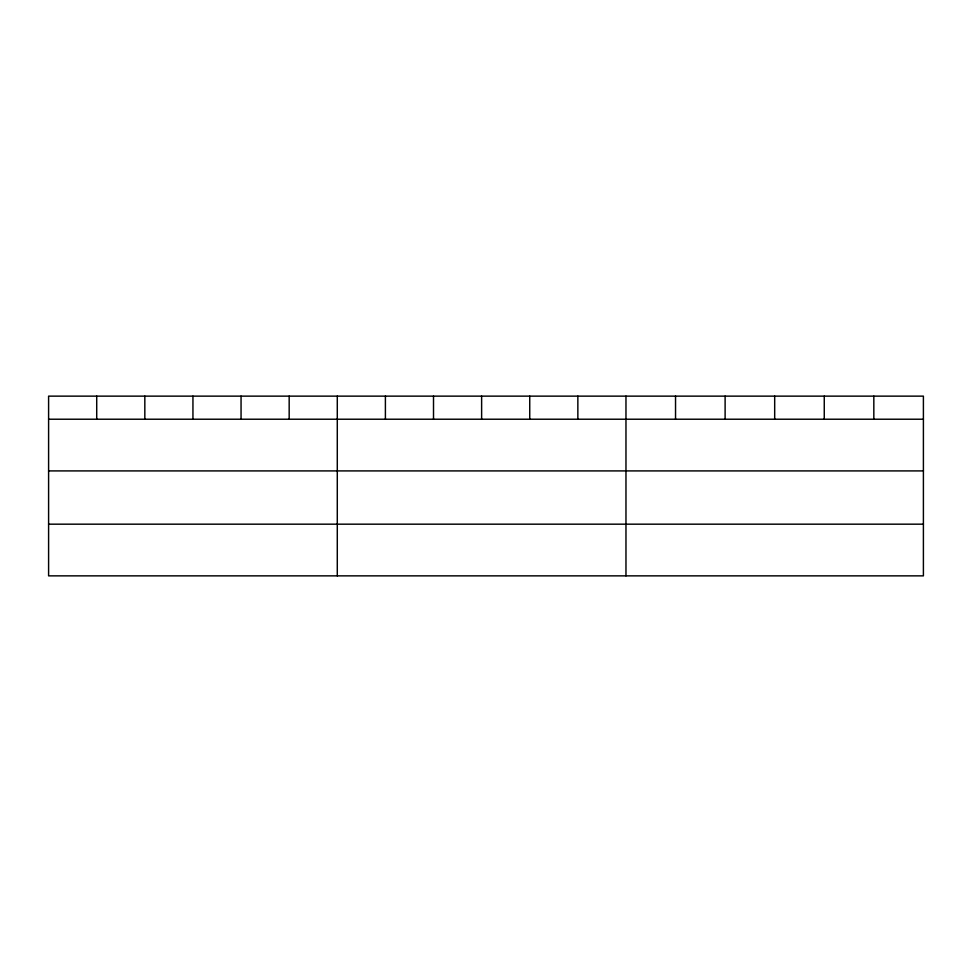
<?xml version="1.0" encoding="UTF-8"?>
<svg xmlns="http://www.w3.org/2000/svg" width="972" height="972" viewBox="0 0 972 972"><rect width="100%" height="100%" fill="white"/><g stroke="black" fill="none" stroke-linecap="round" stroke-linejoin="round"><path stroke-width="1.46" d="M923.4 470.91L923.4 396.139L48.6 396.139L48.6 575.861L923.4 575.861L923.4 470.91L48.6 470.91M48.6 419.224L923.4 419.224M48.6 524.175L923.4 524.175M873.828 396.139L873.828 419.224M824.256 396.139L824.256 419.224M774.684 396.139L774.684 419.224M725.112 396.139L725.112 419.224M675.54 396.139L675.54 419.224M625.968 396.139L625.968 575.861M577.854 396.139L577.854 419.224M529.74 396.139L529.74 419.224M481.626 396.139L481.626 419.224M433.512 396.139L433.512 419.224M385.398 396.139L385.398 419.224M337.284 396.139L337.284 575.861M289.17 396.139L289.17 419.224M241.056 396.139L241.056 419.224M192.942 396.139L192.942 419.224M144.828 396.139L144.828 419.224M96.714 396.139L96.714 419.224"/></g></svg>
